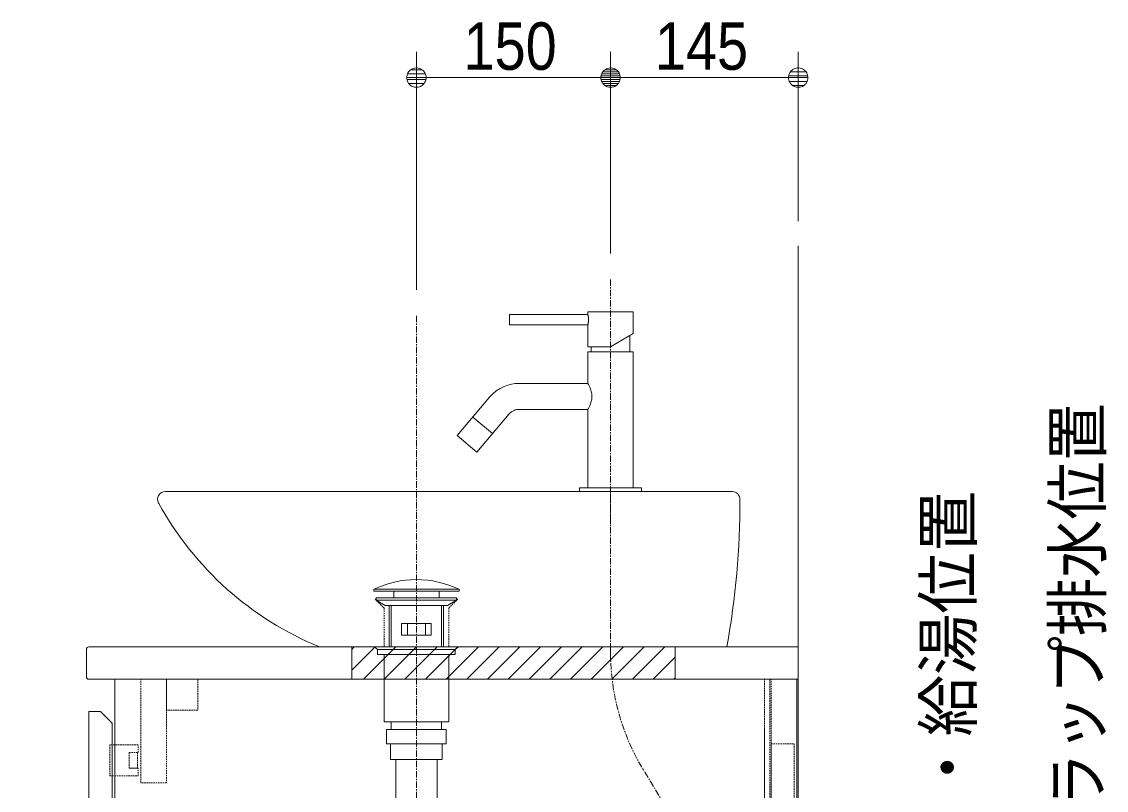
# Model space of a CAD drawing. Units: millimetres, scale not verified. Extents: x -6062 to 6062, y -3045 to 3045.
# Drawn here: x -3872 to -3034, y -1491 to -897 of the extents above; entities that cross this region are included whole.
import ezdxf
from ezdxf.enums import TextEntityAlignment as Align

# ---------------------------------------------------------------- set-up
doc = ezdxf.new("R2010")
doc.units = ezdxf.units.MM
doc.header["$LTSCALE"] = 20
doc.linetypes.add('CHAIN1', pattern=[8, 5, -1, 1, -1])
doc.linetypes.add('DASHED1', pattern=[1.8, 1.2, -0.6])
for name, color, linetype, lineweight in [('0-1_5ボウル・キャビネット', 7, 'Continuous', 9), ('0-2_2寸法-2', 7, 'Continuous', 9), ('0-3_0', 7, 'Continuous', 9), ('0-4_2寸法-1', 7, 'Continuous', 9), ('0-5_4給排水', 7, 'Continuous', 9)]:
    doc.layers.add(name, color=color, linetype=linetype, lineweight=lineweight)
doc.styles.add('ＭＳ Ｐゴシック', font='')
doc.styles.get('ＭＳ Ｐゴシック').set_extended_font_data('MS PGothic')

# ---------------------------------------------------------------- blocks, each defined once
blk = doc.blocks.new('グループ-7')
at = {"layer": '0-1_5ボウル・キャビネット'}
blk.add_line((-40700, -27640), (-40700, -28060), dxfattribs=at)
blk.add_lwpolyline([(-40660, -28100), (-29700, -28100), (-29700, -27600), (-40660, -27600)], dxfattribs=at)
for points in [[(-40260, -28100), (-29720, -28100), (-29720, -41400), (-40260, -41400)], [(-40660, -40520), (-40580, -40600), (-40300, -40600), (-40300, -28780), (-40480, -28600), (-40660, -28600)]]:
    blk.add_lwpolyline(points, close=True, dxfattribs=at)
for centre, start, end in [((-40660, -27640), 90, 180), ((-40660, -28060), 180, 270)]:
    blk.add_arc(centre, 40, start, end, dxfattribs=at)
blk = doc.blocks.new('グループ-8')
at = {"layer": '0-1_5ボウル・キャビネット', "linetype": 'DASHED1'}
for p, q in [((-30220, -41400), (-30220, -28100)), ((-30120, -41400), (-30120, -28100)), ((-37920, -39600), (-30920, -39600))]:
    blk.add_line(p, q, dxfattribs=at)
for points in [[(-39860, -28100), (-39460, -28100), (-39460, -29700), (-39860, -29700)], [(-39460, -28100), (-38980, -28100), (-38980, -28580), (-39460, -28580)], [(-30220, -28100), (-30140, -28100), (-30140, -41360), (-30220, -41360)], [(-39900, -29475), (-40040, -29475), (-40040, -29235), (-39900, -29235), (-39900, -29115), (-40340, -29115), (-40340, -29595), (-39900, -29595)], [(-30120, -29100), (-29760, -29100), (-29760, -30700), (-30120, -30700)], [(-40040, -29235), (-39910, -29235), (-39910, -29475), (-40040, -29475)], [(-30120, -36600), (-29760, -36600), (-29760, -38200), (-30120, -38200)], [(-40260, -39600), (-37920, -39600), (-37920, -39280), (-38220, -39280), (-38220, -39200), (-40260, -39200)], [(-38210, -39200), (-30630, -39200), (-30630, -39280), (-38210, -39280)], [(-30620, -39280), (-30920, -39280), (-30920, -39600), (-30220, -39600), (-30220, -39200), (-30620, -39200)], [(-30120, -39200), (-29760, -39200), (-29760, -41360), (-30120, -41360)], [(-39900, -40065), (-40040, -40065), (-40040, -39825), (-39900, -39825), (-39900, -39705), (-40340, -39705), (-40340, -40185), (-39900, -40185)], [(-39660, -39600), (-39260, -39600), (-39260, -41360), (-39620, -41360), (-39660, -41320)], [(-39260, -39600), (-38780, -39600), (-38780, -40080), (-39260, -40080)], [(-40040, -39825), (-39910, -39825), (-39910, -40065), (-40040, -40065)]]:
    blk.add_lwpolyline(points, close=True, dxfattribs=at)
blk = doc.blocks.new('グループ-10')
at = {"layer": '0-1_5ボウル・キャビネット'}
blk.add_lwpolyline([(-41700, -41400), (-29700, -41400), (-29700, -21400)], dxfattribs=at)
for name in ['グループ-7', 'グループ-8']:
    blk.add_blockref(name, (0, 0), dxfattribs=at)
blk = doc.blocks.new('_Dot')
at = {"layer": '0-3_0'}
for p, q in [((-10, 0), (-20, 0)), ((9.78, 2), (-9.78, 2)), ((7.99, 6), (-7.99, 6)), ((9.16, -3.98), (-9.16, -3.98)), ((6, -7.98), (-6, -7.98))]:
    blk.add_line(p, q, dxfattribs=at)
for points in [[(10, 0), (9.92, 1.25), (9.69, 2.49), (9.3, 3.68), (8.76, 4.82), (8.09, 5.88), (7.29, 6.85), (6.37, 7.71), (5.36, 8.44), (4.26, 9.05), (3.09, 9.51), (1.87, 9.82), (0.63, 9.98), (-0.63, 9.98), (-1.87, 9.82), (-3.09, 9.51), (-4.26, 9.05), (-5.36, 8.44), (-6.37, 7.71), (-7.29, 6.85), (-8.09, 5.88), (-8.76, 4.82), (-9.3, 3.68), (-9.69, 2.49), (-9.92, 1.25), (-10, 0), (0, 0)], [(-10, 0), (-9.92, -1.25), (-9.69, -2.49), (-9.3, -3.68), (-8.76, -4.82), (-8.09, -5.88), (-7.29, -6.85), (-6.37, -7.71), (-5.36, -8.44), (-4.26, -9.05), (-3.09, -9.51), (-1.87, -9.82), (-0.63, -9.98), (0.63, -9.98), (1.87, -9.82), (3.09, -9.51), (4.26, -9.05), (5.36, -8.44), (6.37, -7.71), (7.29, -6.85), (8.09, -5.88), (8.76, -4.82), (9.3, -3.68), (9.69, -2.49), (9.92, -1.25), (10, 0), (0, 0)]]:
    blk.add_lwpolyline(points, close=True, dxfattribs=at)
blk = doc.blocks.new('止水栓_側面')
at = {"layer": '0-5_4給排水', "linetype": 'CHAIN1'}
blk.add_line((-3010, 0), (1000, 0), dxfattribs=at)
at = {"layer": '0-5_4給排水'}
blk.add_lwpolyline([(-900, 1200), (-900, 600), (-1200, 600), (-1200, 1200)], dxfattribs=at)
for points in [[(-1950, 660), (-1850, 660), (-1850, 300), (-1950, 300)], [(-1330, 600), (-770, 600), (-770, 360), (-1330, 360)], [(-200, 600), (0, 600), (0, -600), (-200, -600)], [(-1250, 360), (-850, 360), (-850, 298), (-1250, 298)], [(-1450, -300), (-2010, -300), (-2010, 300), (-1450, 300)], [(-1450, 240), (-1430, 240), (-1430, -240), (-1450, -240)], [(-1430, 298), (-200, 298), (-200, -298), (-1430, -298)]]:
    blk.add_lwpolyline(points, close=True, dxfattribs=at)
blk = doc.blocks.new('グループ-11')
at = {"layer": '0-5_4給排水', "linetype": 'CHAIN1'}
for p, q in [((-32600, -25700), (-32600, -21920)), ((-31772.3, -30032.9), (-32097.7, -29493.9))]:
    blk.add_line(p, q, dxfattribs=at)
at = {"layer": '0-5_4給排水'}
for p, q in [((-32300, -22786.8), (-32300, -23040)), ((-32900, -22960), (-32900, -23040)), ((-34422.2, -24304), (-34728.6, -24046.9))]:
    blk.add_line(p, q, dxfattribs=at)
for points in [[(-34160, -22620), (-32950, -22620), (-32950, -22960), (-32600, -22960), (-32250.1, -22758), (-32250, -22420), (-32950, -22420), (-32950, -22460), (-34160, -22460)], [(-34072.6, -23530.9), (-34131.1, -23539.7), (-34188.5, -23554.1), (-34244.2, -23574.2), (-34306.6, -23604.5), (-34365.1, -23641.9), (-34420.6, -23687.3), (-34471.4, -23740.3), (-34473.1, -23742.3), (-34970.3, -24334.9), (-34663.9, -24592), (-34166.7, -23999.5), (-34150.3, -23982.1), (-34131.9, -23966.9), (-34111.9, -23953.9), (-34090.4, -23943.4), (-34071.8, -23936.7), (-34052.7, -23931.9), (-34033.2, -23929), (-34013.5, -23928), (-32950, -23928), (-32950, -25140), (-32250, -25140), (-32250, -23040), (-32950, -23040), (-32950, -23528), (-34013.5, -23528)], [(-32120, -25200), (-33080, -25200), (-33080, -25140), (-32120, -25140)]]:
    blk.add_lwpolyline(points, close=True, dxfattribs=at)
for points in [[(-32950, -22460), (-32949.9, -22460.4), (-32949.6, -22461.6), (-32949.2, -22463.6), (-32948.6, -22466.4), (-32947.9, -22469.8), (-32947.1, -22474), (-32946.2, -22478.7), (-32945.3, -22484.1), (-32944.4, -22489.9), (-32943.5, -22496.2), (-32942.7, -22502.9), (-32942.1, -22509.9), (-32941.5, -22517.2), (-32941.1, -22524.7), (-32940.8, -22532.3), (-32940.7, -22540), (-32940.8, -22544), (-32940.8, -22548.1), (-32941.1, -22556.1), (-32941.6, -22563.9), (-32942.2, -22571.4), (-32942.9, -22578.5), (-32943.7, -22585.3), (-32944.6, -22591.5), (-32945.5, -22597.3), (-32946.4, -22602.4), (-32947.3, -22607), (-32948, -22610.9), (-32948.7, -22614.2), (-32949.3, -22616.7), (-32949.7, -22618.5), (-32949.9, -22619.6), (-32950, -22620)], [(-32950, -23528), (-32949.4, -23529), (-32947.7, -23532.1), (-32944.9, -23537.2), (-32941.1, -23544.1), (-32936.5, -23552.7), (-32931.3, -23562.9), (-32925.7, -23574.6), (-32919.7, -23587.6), (-32913.7, -23601.8), (-32907.9, -23617.2), (-32902.3, -23633.7), (-32897.3, -23651.2), (-32893.1, -23669.6), (-32889.9, -23688.8), (-32887.9, -23708.5), (-32887.2, -23728.5), (-32888, -23748.6), (-32890.1, -23768.5), (-32893.4, -23787.7), (-32897.7, -23806.3), (-32902.8, -23823.9), (-32908.5, -23840.5), (-32914.4, -23855.9), (-32920.5, -23870.1), (-32926.4, -23883), (-32932, -23894.4), (-32937.1, -23904.4), (-32941.5, -23912.7), (-32945.1, -23919.3), (-32947.8, -23924.1), (-32949.4, -23927.1), (-32950, -23928)]]:
    blk.add_lwpolyline(points, dxfattribs=at)
at = {"layer": '0-5_4給排水', "linetype": 'CHAIN1'}
for points in [[(-32600, -27689.7), (-32600, -27640.6), (-32600, -27126.8), (-32600, -25200)], [(-31270, -32400), (-31270, -31886.2), (-31270, -31837.1)]]:
    blk.add_lwpolyline(points, dxfattribs=at)
for centre, start, end in [((-29108.8, -27689.7), 180, 211.11672), ((-34761.2, -31837.1), 0, 31.11672)]:
    blk.add_arc(centre, 3491.2, start, end, dxfattribs=at)
at = {"layer": '0-5_4給排水'}
blk.add_blockref('止水栓_側面', (-30220, -33000), dxfattribs=at)
blk = doc.blocks.new('グループ-13')
at = {"layer": '0-5_4給排水', "linetype": 'CHAIN1'}
blk.add_line((-35600, -22480), (-35600, -34020), dxfattribs=at)
at = {"layer": '0-5_4給排水'}
for p, q in [((-36020, -26960), (-36020, -27600)), ((-35990, -26960), (-35990, -27600)), ((-35210, -26960), (-35210, -27600)), ((-35180, -26960), (-35180, -27600))]:
    blk.add_line(p, q, dxfattribs=at)
for points in [[(-36260, -26710), (-34940, -26710), (-34940, -26740), (-36260, -26740)], [(-35950, -26740), (-35250, -26740), (-35250, -26840), (-35950, -26840)], [(-36220, -26840), (-34980, -26840), (-34980, -26880), (-36220, -26880)], [(-36081.3, -26960), (-36220, -26880), (-34980, -26880), (-35120.2, -26960)], [(-35830, -27240), (-35370, -27240), (-35370, -27420), (-35830, -27420)], [(-35740, -27240), (-35460, -27240), (-35460, -27420), (-35740, -27420)], [(-36200, -27640), (-36250, -27600), (-34950, -27600), (-35000, -27640)], [(-36200, -27640), (-35000, -27640), (-35000, -27720), (-36200, -27720)], [(-36100, -27720), (-35100, -27720), (-35100, -28760), (-36100, -28760)], [(-35990, -28760), (-35210, -28760), (-35210, -28880), (-35990, -28880)], [(-36060, -28880), (-35140, -28880), (-35140, -29100), (-36060, -29100)], [(-36000, -29100), (-35200, -29100), (-35200, -29340), (-36000, -29340)], [(-35920, -29340), (-35280, -29340), (-35280, -31000), (-35920, -31000)]]:
    blk.add_lwpolyline(points, close=True, dxfattribs=at)
blk.add_arc((-35600, -28087), 1527, 64.39147, 115.60853, dxfattribs=at)
blk = doc.blocks.new('グループ-23')
at = {"layer": '0-1_5ボウル・キャビネット'}
for p, q in [((-30720, -25200), (-39480, -25200)), ((-39585.1, -25377.9), (-39581, -25385.4)), ((-37096.5, -27600), (-30801.5, -27600))]:
    blk.add_line(p, q, dxfattribs=at)
at = {"layer": '0-1_5ボウル・キャビネット', "linetype": 'DASHED1'}
blk.add_lwpolyline([(-36240, -26860), (-36100, -27000), (-36100, -27600), (-35100, -27600), (-35100, -27000), (-34960, -26860)], dxfattribs=at)
at = {"layer": '0-1_5ボウル・キャビネット'}
for centre, radius, start, end in [((-39480, -25320), 120, 90, 208.84718), ((-30720, -25320), 120, 0, 90), ((-35201.4, -22973.1), 5000, 208.84718, 247.72721), ((-43600, -25320), 13000, 349.89896, 0)]:
    blk.add_arc(centre, radius, start, end, dxfattribs=at)

msp = doc.modelspace()

# ---------------------------------------------------------------- linework, layer by layer
at = {"layer": '0-1_5ボウル・キャビネット'}
for p, q in [((-3617.5, -1382), (-3615.5, -1380)), ((-3617.5, -1398), (-3599.5, -1380)), ((-3608.5, -1405), (-3583.5, -1380)), ((-3592.5, -1405), (-3567.5, -1380)), ((-3576.5, -1405), (-3551.5, -1380)), ((-3560.5, -1405), (-3535.5, -1380)), ((-3544.5, -1405), (-3519.5, -1380)), ((-3528.5, -1405), (-3503.5, -1380)), ((-3512.5, -1405), (-3487.5, -1380)), ((-3496.5, -1405), (-3471.5, -1380)), ((-3480.5, -1405), (-3455.5, -1380)), ((-3464.5, -1405), (-3439.5, -1380)), ((-3448.5, -1405), (-3423.5, -1380)), ((-3432.5, -1405), (-3407.5, -1380)), ((-3416.5, -1405), (-3391.5, -1380)), ((-3400.5, -1405), (-3375.5, -1380)), ((-3384.5, -1405), (-3367.5, -1388)), ((-3368.5, -1405), (-3367.5, -1404))]:
    msp.add_line(p, q, dxfattribs=at)
msp.add_lwpolyline([(-3617.5, -1380), (-3367.5, -1380), (-3367.5, -1405), (-3617.5, -1405)], close=True, dxfattribs=at)
at = {"layer": '0-1_5ボウル・キャビネット', "linetype": 'DASHED1'}
msp.add_lwpolyline([(-3617.5, -1380), (-3367.5, -1380), (-3367.5, -1405), (-3617.5, -1405)], close=True, dxfattribs=at)
at = {"layer": '0-4_2寸法-1'}
for p, q in [((-3567.5, -1104), (-3567.5, -920)), ((-3417.5, -1076), (-3417.5, -920)), ((-3417.5, -1076), (-3417.5, -920)), ((-3272.5, -1051), (-3272.5, -920)), ((-3552.49, -940), (-3432.51, -940)), ((-3287.51, -940), (-3402.49, -940))]:
    msp.add_line(p, q, dxfattribs=at)

# ---------------------------------------------------------------- block references
at = {"layer": '0-1_5ボウル・キャビネット', "xscale": 0.05, "yscale": 0.05}
for name in ['グループ-10', 'グループ-23']:
    msp.add_blockref(name, (-1787.5, 0), dxfattribs=at)
at = {"layer": '0-4_2寸法-1', "xscale": 0.7503418, "yscale": 0.7503418, "rotation": 180}
for p in [(-3567.5, -940), (-3417.5, -940)]:
    msp.add_blockref('_Dot', p, dxfattribs=at)
at = {"layer": '0-4_2寸法-1', "xscale": 0.7503418, "yscale": 0.7503418}
for p in [(-3417.5, -940), (-3272.5, -940)]:
    msp.add_blockref('_Dot', p, dxfattribs=at)
at = {"layer": '0-5_4給排水', "xscale": 0.05, "yscale": 0.05}
for name in ['グループ-11', 'グループ-13']:
    msp.add_blockref(name, (-1787.5, 0), dxfattribs=at)

# ---------------------------------------------------------------- texts
at = {"layer": '0-2_2寸法-2', "style": 'ＭＳ Ｐゴシック'}
for s, width, p in [('Pトラップ排水位置', 0.9, (-3027.48, -1580.42)), ('壁給水・給湯位置', 0.95, (-3127.38, -1639.36))]:
    msp.add_text(s, height=36.66, rotation=90, dxfattribs=dict(at, width=width)).set_placement(p, align=Align.BOTTOM_LEFT)
at = {"layer": '0-4_2寸法-1', "style": 'ＭＳ Ｐゴシック', "width": 0.9}
for s, p in [('150', (-3531.11, -944.96)), ('145', (-3383.22, -944.96))]:
    msp.add_text(s, height=36.66, dxfattribs=at).set_placement(p, align=Align.BOTTOM_LEFT)

doc.saveas('drawing.dxf')
